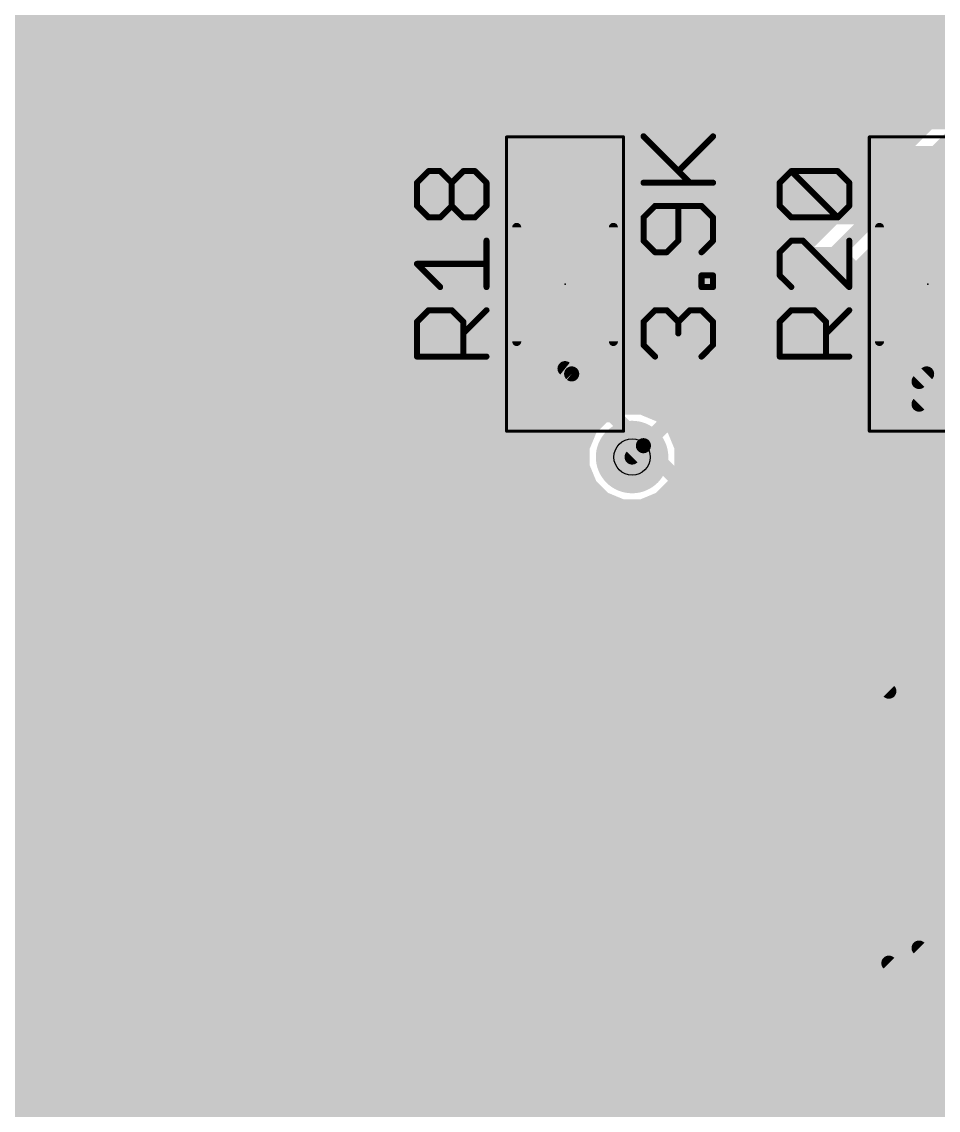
# Model space of a CAD drawing. Extents: x 0 to 10.8, y 0 to 6.1.
# Drawn here: x 0.601 to 1.208, y 0.888 to 1.608 of the extents above; entities that cross this region are included whole.
import ezdxf

# ---------------------------------------------------------------- set-up
doc = ezdxf.new("R2010")
doc.units = 0
for name, color, linetype in [('1', 22, 'CONTINUOUS'), ('116', 253, 'CONTINUOUS'), ('16', 175, 'CONTINUOUS'), ('18', 82, 'CONTINUOUS'), ('23', 7, 'CONTINUOUS'), ('25', 253, 'CONTINUOUS'), ('27', 253, 'CONTINUOUS'), ('29', 253, 'CONTINUOUS'), ('30', 253, 'CONTINUOUS'), ('31', 253, 'CONTINUOUS'), ('35', 253, 'CONTINUOUS'), ('39', 22, 'CONTINUOUS'), ('44', 253, 'CONTINUOUS'), ('51', 253, 'CONTINUOUS')]:
    doc.layers.add(name, color=color, linetype=linetype)

# ---------------------------------------------------------------- blocks, each defined once
blk = doc.blocks.new('RECT')
blk.add_solid([(-0.5, -0.5), (0.5, -0.5), (-0.5, 0.5), (0.5, 0.5)])
blk = doc.blocks.new('ROUNDV')
at = {"const_width": 0.5}
blk.add_lwpolyline([(0, -0.25, 1), (0, 0.25, 1), (0, -0.25)], format="xyb", dxfattribs=at)

msp = doc.modelspace()

# ---------------------------------------------------------------- linework, layer by layer
at = {"layer": '1'}
for points, const_width in [([(0.052488, 1.616), (1.375846, 1.616)], 0.016), ([(0.052484, 1.6), (1.359846, 1.6)], 0.016), ([(0.05248, 1.584), (1.343846, 1.584)], 0.016), ([(0.05248, 1.568), (1.327846, 1.568)], 0.016), ([(0.052476, 1.552), (1.311846, 1.552)], 0.016), ([(0.915598, 1.544961), (0.902126, 1.531488)], 0.016), ([(1.005634, 1.544961), (0.915598, 1.544961)], 0.016), ([(1.019106, 1.531488), (1.005634, 1.544961)], 0.016), ([(1.155752, 1.544961), (1.14228, 1.531488)], 0.016), ([(1.245787, 1.544961), (1.155752, 1.544961)], 0.016), ([(0.052472, 1.536), (0.906638, 1.536)], 0.016), ([(1.014594, 1.536), (1.146791, 1.536)], 0.016), ([(0.902126, 1.531488), (0.902126, 1.449445)], 0.016), ([(1.019106, 1.528996), (1.019106, 1.531488)], 0.016), ([(1.14228, 1.528996), (1.019106, 1.528996)], 0.016), ([(1.14228, 1.531488), (1.14228, 1.528996)], 0.016), ([(0.052472, 1.52), (0.902126, 1.52)], 0.016), ([(0.052469, 1.504), (0.902126, 1.504)], 0.016), ([(0.965, 1.49), (0.960618, 1.490469)], 0.032), ([(1.2, 1.49), (0.965, 1.49)], 0.032), ([(1.200772, 1.490469), (1.2, 1.49)], 0.032), ([(1.215, 1.49), (1.200772, 1.490469)], 0.032), ([(1.305, 1.49), (1.215, 1.49)], 0.032), ([(0.052465, 1.488), (0.902126, 1.488)], 0.016), ([(0.052465, 1.472), (0.902126, 1.472)], 0.016), ([(0.052461, 1.456), (0.902126, 1.456)], 0.016), ([(0.902126, 1.449445), (0.915598, 1.435972)], 0.016), ([(1.005634, 1.435972), (1.019106, 1.449445)], 0.016), ([(1.019106, 1.449445), (1.019106, 1.451)], 0.016), ([(1.019106, 1.451), (1.14228, 1.451)], 0.016), ([(1.14228, 1.451), (1.14228, 1.449445)], 0.016), ([(1.14228, 1.449445), (1.155752, 1.435972)], 0.016), ([(0.052457, 1.44), (0.911571, 1.44)], 0.016), ([(0.915598, 1.435972), (1.005634, 1.435972)], 0.016), ([(1.009661, 1.44), (1.151724, 1.44)], 0.016), ([(1.155752, 1.435972), (1.230583, 1.435972)], 0.016), ([(0.918496, 1.425992), (0.909126, 1.416622)], 0.016), ([(1.002736, 1.425992), (0.918496, 1.425992)], 0.016), ([(1.012106, 1.416622), (1.002736, 1.425992)], 0.016), ([(1.15865, 1.425992), (1.14928, 1.416622)], 0.016), ([(1.229, 1.425992), (1.15865, 1.425992)], 0.016), ([(0.052453, 1.424), (0.916504, 1.424)], 0.016), ([(1.004728, 1.424), (1.156657, 1.424)], 0.016), ([(1.195, 1.355), (1.265, 1.425)], 0.01), ([(0.909126, 1.416622), (0.909126, 1.340374)], 0.016), ([(1.012106, 1.357587), (1.012106, 1.416622)], 0.016), ([(1.14928, 1.416622), (1.14928, 1.340374)], 0.016), ([(0.052453, 1.408), (0.909126, 1.408)], 0.016), ([(1.012106, 1.408), (1.14928, 1.408)], 0.016), ([(0.052449, 1.392), (0.909126, 1.392)], 0.016), ([(1.012106, 1.392), (1.14928, 1.392)], 0.016), ([(0.052445, 1.376), (0.909126, 1.376)], 0.016), ([(0.965, 1.375), (0.960618, 1.3785)], 0.01), ([(1.012106, 1.376), (1.14928, 1.376)], 0.016), ([(1.195, 1.355), (1.200772, 1.3785)], 0.01), ([(1.200772, 1.3785), (1.2, 1.375)], 0.01), ([(1.0125, 1.3275), (0.965, 1.375)], 0.01), ([(1.195, 1.37), (1.2, 1.375)], 0.01), ([(1.195, 1.355), (1.195, 1.37)], 0.01), ([(0.052445, 1.36), (0.909126, 1.36)], 0.016), ([(1.012106, 1.36), (1.14928, 1.36)], 0.016), ([(1.014783, 1.354906), (1.012106, 1.357587)], 0.016), ([(1.02539, 1.350516), (1.014783, 1.354906)], 0.016), ([(1.035516, 1.34039), (1.02539, 1.350516)], 0.016), ([(1.195, 0.995), (1.195, 1.355)], 0.01), ([(0.052441, 1.344), (0.909126, 1.344)], 0.016), ([(0.909126, 1.340374), (0.918496, 1.331004)], 0.016), ([(1.031906, 1.344), (1.14928, 1.344)], 0.016), ([(1.039906, 1.329783), (1.035516, 1.34039)], 0.016), ([(1.14928, 1.340374), (1.15865, 1.331004)], 0.016), ([(0.052437, 1.328), (0.96935, 1.328)], 0.016), ([(0.918496, 1.331004), (0.970594, 1.331004)], 0.016), ([(0.970594, 1.331004), (0.969, 1.327161)], 0.016), ([(0.969, 1.327161), (0.969, 1.312835)], 0.016), ([(1.174, 1.195689), (1.039906, 1.329783)], 0.016), ([(1.041689, 1.328), (1.174, 1.328)], 0.016), ([(1.15865, 1.331004), (1.174, 1.331004)], 0.016), ([(1.174, 1.331004), (1.174, 1.195689)], 0.016), ([(1.0125, 1.3275), (1.005, 1.32)], 0.01), ([(1.175, 1.165), (1.0125, 1.3275)], 0.01), ([(0.052433, 1.312), (0.969343, 1.312)], 0.016), ([(0.969, 1.312835), (0.97448, 1.299606)], 0.016), ([(1.057689, 1.312), (1.174, 1.312)], 0.016), ([(0.052433, 1.296), (0.978087, 1.296)], 0.016), ([(0.97448, 1.299606), (0.984606, 1.28948)], 0.016), ([(1.073689, 1.296), (1.174, 1.296)], 0.016), ([(0.984606, 1.28948), (0.997835, 1.284)], 0.016), ([(0.997835, 1.284), (1.012161, 1.284)], 0.016), ([(1.012161, 1.284), (1.022157, 1.288146)], 0.016), ([(1.022157, 1.288146), (1.154, 1.156299)], 0.016), ([(0.052429, 1.28), (1.030299, 1.28)], 0.016), ([(1.089689, 1.28), (1.174, 1.28)], 0.016), ([(0.052425, 1.264), (1.046299, 1.264)], 0.016), ([(1.105689, 1.264), (1.174, 1.264)], 0.016), ([(0.052425, 1.248), (1.062299, 1.248)], 0.016), ([(1.121689, 1.248), (1.174, 1.248)], 0.016), ([(0.052421, 1.232), (1.078299, 1.232)], 0.016), ([(1.137689, 1.232), (1.174, 1.232)], 0.016), ([(0.052417, 1.216), (1.094299, 1.216)], 0.016), ([(1.153689, 1.216), (1.174, 1.216)], 0.016), ([(0.052417, 1.2), (1.110299, 1.2)], 0.016), ([(1.169689, 1.2), (1.174, 1.2)], 0.016), ([(0.052413, 1.184), (1.126299, 1.184)], 0.016), ([(0.052409, 1.168), (1.142299, 1.168)], 0.016), ([(1.175, 0.985), (1.175, 1.165)], 0.01), ([(0.052406, 1.152), (1.154, 1.152)], 0.016), ([(1.154, 1.156299), (1.154, 0.993697)], 0.016), ([(0.052406, 1.136), (1.154, 1.136)], 0.016), ([(0.052402, 1.12), (1.154, 1.12)], 0.016), ([(0.052398, 1.104), (1.154, 1.104)], 0.016), ([(0.052398, 1.088), (1.154, 1.088)], 0.016), ([(0.052394, 1.072), (1.154, 1.072)], 0.016), ([(0.05239, 1.056), (1.154, 1.056)], 0.016), ([(0.05239, 1.04), (1.154, 1.04)], 0.016), ([(0.052386, 1.024), (1.154, 1.024)], 0.016), ([(0.052382, 1.008), (1.154, 1.008)], 0.016), ([(1.154, 0.993697), (1.154, 0.976299)], 0.016), ([(0.052378, 0.992), (1.154, 0.992)], 0.016), ([(1.33, 0.86), (1.195, 0.995)], 0.01), ([(1.235, 0.925), (1.175, 0.985)], 0.01), ([(0.052378, 0.976), (1.154299, 0.976)], 0.016), ([(1.154, 0.976299), (1.214, 0.916299)], 0.016), ([(0.052374, 0.96), (1.170299, 0.96)], 0.016), ([(0.05237, 0.944), (1.186299, 0.944)], 0.016), ([(0.05237, 0.928), (1.202299, 0.928)], 0.016), ([(1.214, 0.916299), (1.214, 0.866043)], 0.016), ([(0.052366, 0.912), (1.214, 0.912)], 0.016), ([(0.052362, 0.896), (1.214, 0.896)], 0.016), ([(0.052358, 0.88), (1.214, 0.88)], 0.016)]:
    msp.add_lwpolyline(points, dxfattribs=dict(at, const_width=const_width))
for points, const_width in [([(0.915598, 1.548961, 1), (0.915598, 1.540961)], 0.008), ([(0.918427, 1.542132, 1), (0.91277, 1.547789)], 0.008), ([(1.008462, 1.547789, 1), (1.002805, 1.542132)], 0.008), ([(1.005634, 1.540961, 1), (1.005634, 1.548961)], 0.008), ([(1.155752, 1.548961, 1), (1.155752, 1.540961)], 0.008), ([(1.15858, 1.542132, 1), (1.152924, 1.547789)], 0.008), ([(0.906638, 1.532, 1), (0.906638, 1.54)], 0.008), ([(1.014594, 1.54, 1), (1.014594, 1.532)], 0.008), ([(1.146791, 1.532, 1), (1.146791, 1.54)], 0.008), ([(0.906126, 1.531488, 1), (0.898126, 1.531488)], 0.008), ([(0.899298, 1.534317, 1), (0.904954, 1.52866)], 0.008), ([(1.023106, 1.531488, 1), (1.015106, 1.531488)], 0.008), ([(1.019106, 1.532996, 1), (1.019106, 1.524996)], 0.008), ([(1.016278, 1.52866, 1), (1.021935, 1.534317)], 0.008), ([(1.139451, 1.534317, 1), (1.145108, 1.52866)], 0.008), ([(1.14628, 1.531488, 1), (1.13828, 1.531488)], 0.008), ([(1.14228, 1.524996, 1), (1.14228, 1.532996)], 0.008), ([(0.902126, 1.516, 1), (0.902126, 1.524)], 0.008), ([(1.015106, 1.528996, 1), (1.023106, 1.528996)], 0.008), ([(1.13828, 1.528996, 1), (1.14628, 1.528996)], 0.008), ([(0.902126, 1.5, 1), (0.902126, 1.508)], 0.008), ([(0.961469, 1.498423, 1), (0.959768, 1.482514)], 0.016), ([(0.965, 1.498, 1), (0.965, 1.482)], 0.016), ([(0.96415, 1.482045, 1), (0.96585, 1.497955)], 0.016), ([(1.201035, 1.498464, 1), (1.200508, 1.482473)], 0.016), ([(1.204923, 1.48363, 1), (1.19662, 1.497307)], 0.016), ([(1.2, 1.482, 1), (1.2, 1.498)], 0.016), ([(1.215, 1.498, 1), (1.215, 1.482)], 0.016), ([(1.214737, 1.482004, 1), (1.215263, 1.497996)], 0.016), ([(1.195848, 1.496838, 1), (1.204152, 1.483162)], 0.016), ([(0.902126, 1.484, 1), (0.902126, 1.492)], 0.008), ([(0.902126, 1.468, 1), (0.902126, 1.476)], 0.008), ([(0.902126, 1.452, 1), (0.902126, 1.46)], 0.008), ([(0.904954, 1.452273, 1), (0.899298, 1.446616)], 0.008), ([(1.023106, 1.451, 1), (1.015106, 1.451)], 0.008), ([(1.019106, 1.455, 1), (1.019106, 1.447)], 0.008), ([(1.021935, 1.446616, 1), (1.016278, 1.452273)], 0.008), ([(1.145108, 1.452273, 1), (1.139451, 1.446616)], 0.008), ([(1.14628, 1.451, 1), (1.13828, 1.451)], 0.008), ([(1.14228, 1.447, 1), (1.14228, 1.455)], 0.008), ([(0.898126, 1.449445, 1), (0.906126, 1.449445)], 0.008), ([(1.015106, 1.449445, 1), (1.023106, 1.449445)], 0.008), ([(1.13828, 1.449445, 1), (1.14628, 1.449445)], 0.008), ([(0.911571, 1.436, 1), (0.911571, 1.444)], 0.008), ([(0.915598, 1.439972, 1), (0.915598, 1.431972)], 0.008), ([(0.91277, 1.433144, 1), (0.918427, 1.438801)], 0.008), ([(1.002805, 1.438801, 1), (1.008462, 1.433144)], 0.008), ([(1.005634, 1.431972, 1), (1.005634, 1.439972)], 0.008), ([(1.009661, 1.444, 1), (1.009661, 1.436)], 0.008), ([(1.151724, 1.436, 1), (1.151724, 1.444)], 0.008), ([(1.155752, 1.439972, 1), (1.155752, 1.431972)], 0.008), ([(1.152924, 1.433144, 1), (1.15858, 1.438801)], 0.008), ([(0.918496, 1.429992, 1), (0.918496, 1.421992)], 0.008), ([(0.921324, 1.423164, 1), (0.915668, 1.428821)], 0.008), ([(1.005565, 1.428821, 1), (0.999908, 1.423164)], 0.008), ([(1.002736, 1.421992, 1), (1.002736, 1.429992)], 0.008), ([(1.15865, 1.429992, 1), (1.15865, 1.421992)], 0.008), ([(1.161478, 1.423164, 1), (1.155821, 1.428821)], 0.008), ([(0.916504, 1.42, 1), (0.916504, 1.428)], 0.008), ([(1.004728, 1.428, 1), (1.004728, 1.42)], 0.008), ([(1.156657, 1.42, 1), (1.156657, 1.428)], 0.008), ([(0.913126, 1.416622, 1), (0.905126, 1.416622)], 0.008), ([(0.906298, 1.41945, 1), (0.911954, 1.413794)], 0.008), ([(1.016106, 1.416622, 1), (1.008106, 1.416622)], 0.008), ([(1.009278, 1.413794, 1), (1.014935, 1.41945)], 0.008), ([(1.15328, 1.416622, 1), (1.14528, 1.416622)], 0.008), ([(1.146451, 1.41945, 1), (1.152108, 1.413794)], 0.008), ([(0.909126, 1.404, 1), (0.909126, 1.412)], 0.008), ([(1.012106, 1.412, 1), (1.012106, 1.404)], 0.008), ([(1.14928, 1.404, 1), (1.14928, 1.412)], 0.008), ([(0.909126, 1.388, 1), (0.909126, 1.396)], 0.008), ([(1.012106, 1.396, 1), (1.012106, 1.388)], 0.008), ([(1.14928, 1.388, 1), (1.14928, 1.396)], 0.008), ([(0.909126, 1.372, 1), (0.909126, 1.38)], 0.008), ([(0.962178, 1.380453, 1), (0.959058, 1.376547)], 0.005), ([(1.012106, 1.38, 1), (1.012106, 1.372)], 0.008), ([(1.14928, 1.372, 1), (1.14928, 1.38)], 0.008), ([(1.203213, 1.377962, 1), (1.19833, 1.379038)], 0.005), ([(1.2032, 1.377904, 1), (1.198344, 1.379096)], 0.005), ([(0.966768, 1.376768, 1), (0.963232, 1.373232)], 0.005), ([(0.96344, 1.373047, 1), (0.96656, 1.376953)], 0.005), ([(1.197559, 1.375538, 1), (1.202441, 1.374462)], 0.005), ([(1.201768, 1.373232, 1), (1.198232, 1.376768)], 0.005), ([(1.1975, 1.37, 1), (1.1925, 1.37)], 0.005), ([(1.193232, 1.371768, 1), (1.196768, 1.368232)], 0.005), ([(0.909126, 1.356, 1), (0.909126, 1.364)], 0.008), ([(1.012106, 1.364, 1), (1.012106, 1.356)], 0.008), ([(1.014937, 1.360413, 1), (1.009276, 1.35476)], 0.008), ([(1.008106, 1.357587, 1), (1.016106, 1.357587)], 0.008), ([(1.016313, 1.358601, 1), (1.013254, 1.35121)], 0.008), ([(1.011953, 1.352079, 1), (1.017614, 1.357732)], 0.008), ([(1.14928, 1.356, 1), (1.14928, 1.364)], 0.008), ([(1.028218, 1.353344, 1), (1.022561, 1.347687)], 0.008), ([(1.02386, 1.34682, 1), (1.026919, 1.354212)], 0.008), ([(1.1975, 1.355, 1), (1.1925, 1.355)], 0.005), ([(1.193232, 1.356768, 1), (1.196768, 1.353232)], 0.005), ([(1.192572, 1.355596, 1), (1.197428, 1.354404)], 0.005), ([(1.1925, 1.355, 1), (1.1975, 1.355)], 0.005), ([(0.911954, 1.343202, 1), (0.906298, 1.337546)], 0.008), ([(0.909126, 1.34, 1), (0.909126, 1.348)], 0.008), ([(1.031906, 1.348, 1), (1.031906, 1.34)], 0.008), ([(1.039212, 1.341919, 1), (1.03182, 1.33886)], 0.008), ([(1.032687, 1.337561, 1), (1.038344, 1.343218)], 0.008), ([(1.152108, 1.343202, 1), (1.146451, 1.337546)], 0.008), ([(1.14928, 1.34, 1), (1.14928, 1.348)], 0.008), ([(0.905126, 1.340374, 1), (0.913126, 1.340374)], 0.008), ([(1.14528, 1.340374, 1), (1.15328, 1.340374)], 0.008), ([(0.918496, 1.335004, 1), (0.918496, 1.327004)], 0.008), ([(0.915668, 1.328176, 1), (0.921324, 1.333832)], 0.008), ([(0.973, 1.327161, 1), (0.965, 1.327161)], 0.008), ([(0.974289, 1.329471, 1), (0.9669, 1.332537)], 0.008), ([(0.96935, 1.324, 1), (0.96935, 1.332)], 0.008), ([(0.970594, 1.327004, 1), (0.970594, 1.335004)], 0.008), ([(1.042734, 1.332612, 1), (1.037077, 1.326955)], 0.008), ([(1.03621, 1.328254, 1), (1.043601, 1.331313)], 0.008), ([(1.041689, 1.332, 1), (1.041689, 1.324)], 0.008), ([(1.15865, 1.335004, 1), (1.15865, 1.327004)], 0.008), ([(1.155821, 1.328176, 1), (1.161478, 1.333832)], 0.008), ([(1.178, 1.331004, 1), (1.17, 1.331004)], 0.008), ([(1.174, 1.327004, 1), (1.174, 1.335004)], 0.008), ([(1.174, 1.324, 1), (1.174, 1.332)], 0.008), ([(0.965305, 1.328695, 1), (0.972695, 1.325628)], 0.008), ([(1.014268, 1.329268, 1), (1.010732, 1.325732)], 0.005), ([(1.014268, 1.325732, 1), (1.010732, 1.329268)], 0.005), ([(1.010732, 1.325732, 1), (1.014268, 1.329268)], 0.005), ([(0.972695, 1.314366, 1), (0.965305, 1.311304)], 0.008), ([(0.969343, 1.308, 1), (0.969343, 1.316)], 0.008), ([(1.003232, 1.321768, 1), (1.006768, 1.318232)], 0.005), ([(1.057689, 1.316, 1), (1.057689, 1.308)], 0.008), ([(1.174, 1.308, 1), (1.174, 1.316)], 0.008), ([(0.965, 1.312835, 1), (0.973, 1.312835)], 0.008), ([(0.977309, 1.302435, 1), (0.971652, 1.296778)], 0.008), ([(0.970785, 1.298075, 1), (0.978176, 1.301137)], 0.008), ([(0.978087, 1.292, 1), (0.978087, 1.3)], 0.008), ([(1.073689, 1.3, 1), (1.073689, 1.292)], 0.008), ([(1.174, 1.292, 1), (1.174, 1.3)], 0.008), ([(0.986137, 1.293176, 1), (0.983075, 1.285785)], 0.008), ([(0.981778, 1.286652, 1), (0.987435, 1.292309)], 0.008), ([(0.997835, 1.288, 1), (0.997835, 1.28)], 0.008), ([(0.996304, 1.280305, 1), (0.999366, 1.287695)], 0.008), ([(1.010629, 1.287695, 1), (1.013694, 1.280305)], 0.008), ([(1.012161, 1.28, 1), (1.012161, 1.288)], 0.008), ([(1.024986, 1.290974, 1), (1.019329, 1.285317)], 0.008), ([(1.02369, 1.284451, 1), (1.020625, 1.291841)], 0.008), ([(1.030299, 1.276, 1), (1.030299, 1.284)], 0.008), ([(1.089689, 1.284, 1), (1.089689, 1.276)], 0.008), ([(1.174, 1.276, 1), (1.174, 1.284)], 0.008), ([(1.046299, 1.26, 1), (1.046299, 1.268)], 0.008), ([(1.105689, 1.268, 1), (1.105689, 1.26)], 0.008), ([(1.174, 1.26, 1), (1.174, 1.268)], 0.008), ([(1.062299, 1.244, 1), (1.062299, 1.252)], 0.008), ([(1.121689, 1.252, 1), (1.121689, 1.244)], 0.008), ([(1.174, 1.244, 1), (1.174, 1.252)], 0.008), ([(1.078299, 1.228, 1), (1.078299, 1.236)], 0.008), ([(1.137689, 1.236, 1), (1.137689, 1.228)], 0.008), ([(1.174, 1.228, 1), (1.174, 1.236)], 0.008), ([(1.094299, 1.212, 1), (1.094299, 1.22)], 0.008), ([(1.153689, 1.22, 1), (1.153689, 1.212)], 0.008), ([(1.174, 1.212, 1), (1.174, 1.22)], 0.008), ([(1.110299, 1.196, 1), (1.110299, 1.204)], 0.008), ([(1.169689, 1.204, 1), (1.169689, 1.196)], 0.008), ([(1.174, 1.196, 1), (1.174, 1.204)], 0.008), ([(1.17, 1.195689, 1), (1.178, 1.195689)], 0.008), ([(1.171172, 1.192861, 1), (1.176828, 1.198517)], 0.008), ([(1.126299, 1.18, 1), (1.126299, 1.188)], 0.008), ([(1.142299, 1.164, 1), (1.142299, 1.172)], 0.008), ([(1.1775, 1.165, 1), (1.1725, 1.165)], 0.005), ([(1.173232, 1.163232, 1), (1.176768, 1.166768)], 0.005), ([(1.158, 1.156299, 1), (1.15, 1.156299)], 0.008), ([(1.151172, 1.153471, 1), (1.156828, 1.159128)], 0.008), ([(1.154, 1.148, 1), (1.154, 1.156)], 0.008), ([(1.154, 1.132, 1), (1.154, 1.14)], 0.008), ([(1.154, 1.116, 1), (1.154, 1.124)], 0.008), ([(1.154, 1.1, 1), (1.154, 1.108)], 0.008), ([(1.154, 1.084, 1), (1.154, 1.092)], 0.008), ([(1.154, 1.068, 1), (1.154, 1.076)], 0.008), ([(1.154, 1.052, 1), (1.154, 1.06)], 0.008), ([(1.154, 1.036, 1), (1.154, 1.044)], 0.008), ([(1.154, 1.02, 1), (1.154, 1.028)], 0.008), ([(1.154, 1.004, 1), (1.154, 1.012)], 0.008), ([(1.158, 0.993697, 1), (1.15, 0.993697)], 0.008), ([(1.15, 0.993697, 1), (1.158, 0.993697)], 0.008), ([(1.154, 0.988, 1), (1.154, 0.996)], 0.008), ([(1.196768, 0.996768, 1), (1.193232, 0.993232)], 0.005), ([(1.1925, 0.995, 1), (1.1975, 0.995)], 0.005), ([(1.176768, 0.986768, 1), (1.173232, 0.983232)], 0.005), ([(1.1725, 0.985, 1), (1.1775, 0.985)], 0.005), ([(1.156828, 0.979128, 1), (1.151172, 0.973471)], 0.008), ([(1.15, 0.976299, 1), (1.158, 0.976299)], 0.008), ([(1.154299, 0.972, 1), (1.154299, 0.98)], 0.008), ([(1.170299, 0.956, 1), (1.170299, 0.964)], 0.008), ([(1.186299, 0.94, 1), (1.186299, 0.948)], 0.008), ([(1.202299, 0.924, 1), (1.202299, 0.932)], 0.008), ([(1.218, 0.916299, 1), (1.21, 0.916299)], 0.008), ([(1.211172, 0.913471, 1), (1.216828, 0.919128)], 0.008)]:
    msp.add_lwpolyline(points, format="xyb", dxfattribs=dict(at, const_width=const_width))
at = {"layer": '116', "const_width": 0.008071}
msp.add_lwpolyline([(1.005, 1.310079, 1), (1.005, 1.329921, 1), (1.005, 1.310079)], format="xyb", dxfattribs=at)
at = {"layer": '16'}
for points, const_width in [([(1.771299, 2.115996), (1.011299, 1.355996)], 0.016), ([(1.005, 1.32), (1.78, 2.095)], 0.01), ([(0.052488, 1.616), (1.271303, 1.616)], 0.016), ([(0.052484, 1.6), (1.255303, 1.6)], 0.016), ([(0.05248, 1.584), (1.239303, 1.584)], 0.016), ([(0.05248, 1.568), (1.223303, 1.568)], 0.016), ([(0.052476, 1.552), (1.207303, 1.552)], 0.016), ([(0.052472, 1.536), (1.191303, 1.536)], 0.016), ([(1.040996, 1.326299), (1.244, 1.529307)], 0.016), ([(0.052472, 1.52), (1.175303, 1.52)], 0.016), ([(0.052469, 1.504), (1.159303, 1.504)], 0.016), ([(0.052465, 1.488), (1.143303, 1.488)], 0.016), ([(1.202693, 1.488), (1.244, 1.488)], 0.016), ([(0.052465, 1.472), (1.127303, 1.472)], 0.016), ([(1.186693, 1.472), (1.244, 1.472)], 0.016), ([(0.052461, 1.456), (1.111303, 1.456)], 0.016), ([(1.170693, 1.456), (1.244, 1.456)], 0.016), ([(0.052457, 1.44), (1.095303, 1.44)], 0.016), ([(1.154693, 1.44), (1.232248, 1.44)], 0.016), ([(0.052453, 1.424), (1.079303, 1.424)], 0.016), ([(1.138693, 1.424), (1.229, 1.424)], 0.016), ([(0.052453, 1.408), (1.063303, 1.408)], 0.016), ([(1.122693, 1.408), (1.233071, 1.408)], 0.016), ([(0.052449, 1.392), (1.047303, 1.392)], 0.016), ([(1.106693, 1.392), (1.250591, 1.392)], 0.016), ([(0.052445, 1.376), (1.031303, 1.376)], 0.016), ([(1.090693, 1.376), (1.742343, 1.376)], 0.016), ([(0.052445, 1.36), (1.015303, 1.36)], 0.016), ([(0.997835, 1.355996), (0.984606, 1.350516)], 0.016), ([(1.011299, 1.355996), (0.997835, 1.355996)], 0.016), ([(1.074693, 1.36), (1.857858, 1.36)], 0.016), ([(0.984606, 1.350516), (0.97448, 1.34039)], 0.016), ([(0.052441, 1.344), (0.978091, 1.344)], 0.016), ([(0.97448, 1.34039), (0.969, 1.327161)], 0.016), ([(1.058693, 1.344), (1.864693, 1.344)], 0.016), ([(0.052437, 1.328), (0.96935, 1.328)], 0.016), ([(0.969, 1.327161), (0.969, 1.312835)], 0.016), ([(1.040996, 1.312835), (1.040996, 1.326299)], 0.016), ([(1.042693, 1.328), (1.88565, 1.328)], 0.016), ([(0.052433, 1.312), (0.969343, 1.312)], 0.016), ([(0.969, 1.312835), (0.97448, 1.299606)], 0.016), ([(1.035516, 1.299606), (1.040996, 1.312835)], 0.016), ([(1.04065, 1.312), (2.061846, 1.312)], 0.016), ([(0.052433, 1.296), (0.978087, 1.296)], 0.016), ([(0.97448, 1.299606), (0.984606, 1.28948)], 0.016), ([(1.02539, 1.28948), (1.035516, 1.299606)], 0.016), ([(1.031909, 1.296), (2.045846, 1.296)], 0.016), ([(0.984606, 1.28948), (0.997835, 1.284)], 0.016), ([(1.012161, 1.284), (1.02539, 1.28948)], 0.016), ([(0.997835, 1.284), (1.012161, 1.284)], 0.016), ([(0.052429, 1.28), (2.029846, 1.28)], 0.016), ([(0.052425, 1.264), (2.013846, 1.264)], 0.016), ([(0.052425, 1.248), (1.997846, 1.248)], 0.016), ([(0.052421, 1.232), (1.981846, 1.232)], 0.016), ([(0.052417, 1.216), (1.965846, 1.216)], 0.016), ([(0.052417, 1.2), (1.949846, 1.2)], 0.016), ([(0.052413, 1.184), (1.933846, 1.184)], 0.016), ([(0.052409, 1.168), (1.917846, 1.168)], 0.016), ([(0.052406, 1.152), (1.901846, 1.152)], 0.016), ([(0.052406, 1.136), (1.885846, 1.136)], 0.016), ([(0.052402, 1.12), (1.869846, 1.12)], 0.016), ([(0.052398, 1.104), (1.853846, 1.104)], 0.016), ([(0.052398, 1.088), (1.837846, 1.088)], 0.016), ([(0.052394, 1.072), (1.821846, 1.072)], 0.016), ([(0.05239, 1.056), (1.805846, 1.056)], 0.016), ([(0.05239, 1.04), (1.789846, 1.04)], 0.016), ([(0.052386, 1.024), (1.773846, 1.024)], 0.016), ([(0.052382, 1.008), (1.757846, 1.008)], 0.016), ([(0.052378, 0.992), (1.741846, 0.992)], 0.016), ([(0.052378, 0.976), (1.725846, 0.976)], 0.016), ([(0.052374, 0.96), (1.709846, 0.96)], 0.016), ([(0.05237, 0.944), (1.693846, 0.944)], 0.016), ([(0.05237, 0.928), (1.677846, 0.928)], 0.016), ([(0.052366, 0.912), (1.661846, 0.912)], 0.016), ([(0.052362, 0.896), (1.645846, 0.896)], 0.016), ([(0.052358, 0.88), (1.629846, 0.88)], 0.016)]:
    msp.add_lwpolyline(points, dxfattribs=dict(at, const_width=const_width))
for points, const_width in [([(1.207303, 1.548, 1), (1.207303, 1.556)], 0.008), ([(1.191303, 1.532, 1), (1.191303, 1.54)], 0.008), ([(1.175303, 1.516, 1), (1.175303, 1.524)], 0.008), ([(1.159303, 1.5, 1), (1.159303, 1.508)], 0.008), ([(1.143303, 1.484, 1), (1.143303, 1.492)], 0.008), ([(1.202693, 1.492, 1), (1.202693, 1.484)], 0.008), ([(1.127303, 1.468, 1), (1.127303, 1.476)], 0.008), ([(1.186693, 1.476, 1), (1.186693, 1.468)], 0.008), ([(1.111303, 1.452, 1), (1.111303, 1.46)], 0.008), ([(1.170693, 1.46, 1), (1.170693, 1.452)], 0.008), ([(1.095303, 1.436, 1), (1.095303, 1.444)], 0.008), ([(1.154693, 1.444, 1), (1.154693, 1.436)], 0.008), ([(1.079303, 1.42, 1), (1.079303, 1.428)], 0.008), ([(1.138693, 1.428, 1), (1.138693, 1.42)], 0.008), ([(1.063303, 1.404, 1), (1.063303, 1.412)], 0.008), ([(1.122693, 1.412, 1), (1.122693, 1.404)], 0.008), ([(1.047303, 1.388, 1), (1.047303, 1.396)], 0.008), ([(1.106693, 1.396, 1), (1.106693, 1.388)], 0.008), ([(1.031303, 1.372, 1), (1.031303, 1.38)], 0.008), ([(1.090693, 1.38, 1), (1.090693, 1.372)], 0.008), ([(0.997835, 1.359996, 1), (0.997835, 1.351996)], 0.008), ([(0.999366, 1.352301, 1), (0.996304, 1.359691)], 0.008), ([(1.008471, 1.358824, 1), (1.014128, 1.353168)], 0.008), ([(1.011299, 1.351996, 1), (1.011299, 1.359996)], 0.008), ([(1.015303, 1.356, 1), (1.015303, 1.364)], 0.008), ([(1.074693, 1.364, 1), (1.074693, 1.356)], 0.008), ([(0.983075, 1.354211, 1), (0.986137, 1.34682)], 0.008), ([(0.987435, 1.347687, 1), (0.981778, 1.353344)], 0.008), ([(0.971652, 1.343218, 1), (0.977309, 1.337561)], 0.008), ([(0.978176, 1.338859, 1), (0.970785, 1.341921)], 0.008), ([(0.978091, 1.34, 1), (0.978091, 1.348)], 0.008), ([(1.058693, 1.348, 1), (1.058693, 1.34)], 0.008), ([(0.973, 1.327161, 1), (0.965, 1.327161)], 0.008), ([(0.96935, 1.324, 1), (0.96935, 1.332)], 0.008), ([(1.044996, 1.326299, 1), (1.036996, 1.326299)], 0.008), ([(1.038168, 1.329128, 1), (1.043825, 1.323471)], 0.008), ([(1.042693, 1.332, 1), (1.042693, 1.324)], 0.008), ([(0.965305, 1.328692, 1), (0.972695, 1.32563)], 0.008), ([(0.972695, 1.314366, 1), (0.965305, 1.311304)], 0.008), ([(0.969343, 1.308, 1), (0.969343, 1.316)], 0.008), ([(1.003232, 1.321768, 1), (1.006768, 1.318232)], 0.005), ([(1.04065, 1.316, 1), (1.04065, 1.308)], 0.008), ([(1.044691, 1.311304, 1), (1.037301, 1.314366)], 0.008), ([(0.965, 1.312835, 1), (0.973, 1.312835)], 0.008), ([(1.036996, 1.312835, 1), (1.044996, 1.312835)], 0.008), ([(0.977309, 1.302435, 1), (0.971652, 1.296778)], 0.008), ([(0.970785, 1.298075, 1), (0.978176, 1.301137)], 0.008), ([(0.978087, 1.292, 1), (0.978087, 1.3)], 0.008), ([(1.031909, 1.3, 1), (1.031909, 1.292)], 0.008), ([(1.03182, 1.301137, 1), (1.039211, 1.298075)], 0.008), ([(1.038344, 1.296778, 1), (1.032687, 1.302435)], 0.008), ([(0.986137, 1.293176, 1), (0.983075, 1.285785)], 0.008), ([(1.026921, 1.285785, 1), (1.023859, 1.293176)], 0.008), ([(0.981778, 1.286652, 1), (0.987435, 1.292309)], 0.008), ([(0.997835, 1.288, 1), (0.997835, 1.28)], 0.008), ([(0.996304, 1.280305, 1), (0.999366, 1.287695)], 0.008), ([(1.01063, 1.287695, 1), (1.013692, 1.280305)], 0.008), ([(1.012161, 1.28, 1), (1.012161, 1.288)], 0.008), ([(1.022561, 1.292309, 1), (1.028218, 1.286652)], 0.008)]:
    msp.add_lwpolyline(points, format="xyb", dxfattribs=dict(at, const_width=const_width))
at = {"layer": '23'}
for p in [(0.960618, 1.434484), (1.200772, 1.434484)]:
    msp.add_point(p, dxfattribs=at)
at = {"layer": '25', "const_width": 0.004}
for points in [[(0.862583, 1.501571), (0.870256, 1.509244)], [(0.870256, 1.509244), (0.877929, 1.509244)], [(0.877929, 1.509244), (0.885602, 1.501571)], [(0.885602, 1.501571), (0.893276, 1.509244)], [(0.893276, 1.509244), (0.900949, 1.509244)], [(0.900949, 1.509244), (0.908618, 1.501571)], [(1.102736, 1.501571), (1.110409, 1.509244)], [(1.110409, 1.509244), (1.141102, 1.509244)], [(1.141102, 1.478555), (1.110409, 1.509244)], [(1.141102, 1.509244), (1.148772, 1.501571)], [(0.862583, 1.486224), (0.862583, 1.501571)], [(0.885602, 1.486224), (0.885602, 1.501571)], [(0.908618, 1.501571), (0.908618, 1.486224)], [(1.102736, 1.486224), (1.102736, 1.501571)], [(1.148772, 1.501571), (1.148772, 1.486224)], [(0.870256, 1.478555), (0.862583, 1.486224)], [(0.885602, 1.486224), (0.877929, 1.478555)], [(0.893276, 1.478555), (0.885602, 1.486224)], [(0.908618, 1.486224), (0.900949, 1.478555)], [(1.110409, 1.478555), (1.102736, 1.486224)], [(1.148772, 1.486224), (1.141102, 1.478555)], [(0.877929, 1.478555), (0.870256, 1.478555)], [(0.900949, 1.478555), (0.893276, 1.478555)], [(1.141102, 1.478555), (1.110409, 1.478555)], [(0.908618, 1.43252), (0.908618, 1.463209)], [(1.110409, 1.463209), (1.102736, 1.455535)], [(1.118083, 1.463209), (1.110409, 1.463209)], [(1.148772, 1.43252), (1.118083, 1.463209)], [(1.148772, 1.463209), (1.148772, 1.43252)], [(1.102736, 1.455535), (1.102736, 1.440189)], [(0.877929, 1.43252), (0.862583, 1.447862)], [(0.862583, 1.447862), (0.908618, 1.447862)], [(1.102736, 1.440189), (1.110409, 1.43252)], [(0.862583, 1.4095), (0.870256, 1.417173)], [(0.870256, 1.417173), (0.885602, 1.417173)], [(0.885602, 1.417173), (0.893276, 1.4095)], [(0.893276, 1.401827), (0.908618, 1.417173)], [(1.102736, 1.4095), (1.110409, 1.417173)], [(1.110409, 1.417173), (1.125756, 1.417173)], [(1.125756, 1.417173), (1.133429, 1.4095)], [(1.133429, 1.401827), (1.148772, 1.417173)], [(0.862583, 1.386484), (0.862583, 1.4095)], [(0.893276, 1.4095), (0.893276, 1.386484)], [(1.102736, 1.386484), (1.102736, 1.4095)], [(1.133429, 1.4095), (1.133429, 1.386484)], [(0.908618, 1.386484), (0.862583, 1.386484)], [(1.148772, 1.386484), (1.102736, 1.386484)]]:
    msp.add_lwpolyline(points, dxfattribs=at)
at = {"layer": '25', "const_width": 0.002}
for points in [[(0.870256, 1.510244, 1), (0.870256, 1.508244)], [(0.870963, 1.508537, 1), (0.869549, 1.509951)], [(0.878636, 1.509951, 1), (0.877222, 1.508537)], [(0.877929, 1.508244, 1), (0.877929, 1.510244)], [(0.893276, 1.510244, 1), (0.893276, 1.508244)], [(0.893983, 1.508537, 1), (0.892568, 1.509951)], [(0.901656, 1.509951, 1), (0.900242, 1.508537)], [(0.900949, 1.508244, 1), (0.900949, 1.510244)], [(1.110409, 1.510244, 1), (1.110409, 1.508244)], [(1.111117, 1.509951, 1), (1.109702, 1.508537)], [(1.111117, 1.508537, 1), (1.109702, 1.509951)], [(1.14181, 1.509951, 1), (1.140395, 1.508537)], [(1.141102, 1.508244, 1), (1.141102, 1.510244)], [(0.863583, 1.501571, 1), (0.861583, 1.501571)], [(0.861876, 1.502278, 1), (0.86329, 1.500864)], [(0.886602, 1.501571, 1), (0.884602, 1.501571)], [(0.884895, 1.502278, 1), (0.886309, 1.500864)], [(0.884895, 1.500864, 1), (0.886309, 1.502278)], [(0.909618, 1.501571, 1), (0.907618, 1.501571)], [(0.907911, 1.500864, 1), (0.909325, 1.502278)], [(1.103736, 1.501571, 1), (1.101736, 1.501571)], [(1.102029, 1.502278, 1), (1.103443, 1.500864)], [(1.149772, 1.501571, 1), (1.147772, 1.501571)], [(1.148064, 1.500864, 1), (1.149479, 1.502278)], [(0.86329, 1.486932, 1), (0.861876, 1.485517)], [(0.861583, 1.486224, 1), (0.863583, 1.486224)], [(0.886309, 1.486932, 1), (0.884895, 1.485517)], [(0.884602, 1.486224, 1), (0.886602, 1.486224)], [(0.886309, 1.485517, 1), (0.884895, 1.486932)], [(0.907618, 1.486224, 1), (0.909618, 1.486224)], [(0.909325, 1.485517, 1), (0.907911, 1.486932)], [(1.103443, 1.486932, 1), (1.102029, 1.485517)], [(1.101736, 1.486224, 1), (1.103736, 1.486224)], [(1.147772, 1.486224, 1), (1.149772, 1.486224)], [(1.149479, 1.485517, 1), (1.148065, 1.486932)], [(0.870256, 1.479555, 1), (0.870256, 1.477555)], [(0.869549, 1.477848, 1), (0.870963, 1.479262)], [(0.877222, 1.479262, 1), (0.878636, 1.477848)], [(0.877929, 1.477555, 1), (0.877929, 1.479555)], [(0.893276, 1.479555, 1), (0.893276, 1.477555)], [(0.892569, 1.477848, 1), (0.893983, 1.479262)], [(0.900242, 1.479262, 1), (0.901656, 1.477848)], [(0.900949, 1.477555, 1), (0.900949, 1.479555)], [(1.110409, 1.479555, 1), (1.110409, 1.477555)], [(1.109703, 1.477848, 1), (1.111116, 1.479262)], [(1.140395, 1.479262, 1), (1.141809, 1.477848)], [(1.140395, 1.477848, 1), (1.141809, 1.479262)], [(1.141102, 1.477555, 1), (1.141102, 1.479555)], [(0.909618, 1.463209, 1), (0.907618, 1.463209)], [(1.110409, 1.464209, 1), (1.110409, 1.462209)], [(1.111117, 1.462502, 1), (1.109702, 1.463916)], [(1.11879, 1.463916, 1), (1.117376, 1.462502)], [(1.118083, 1.462209, 1), (1.118083, 1.464209)], [(1.149772, 1.463209, 1), (1.147772, 1.463209)], [(1.103736, 1.455535, 1), (1.101736, 1.455535)], [(1.102029, 1.456243, 1), (1.103443, 1.454828)], [(0.86329, 1.448569, 1), (0.861876, 1.447155)], [(0.862583, 1.448862, 1), (0.862583, 1.446862)], [(0.908618, 1.446862, 1), (0.908618, 1.448862)], [(1.103443, 1.440896, 1), (1.102029, 1.439482)], [(1.101736, 1.440189, 1), (1.103736, 1.440189)], [(0.877222, 1.431812, 1), (0.878636, 1.433227)], [(1.109703, 1.431812, 1), (1.111116, 1.433227)], [(1.148065, 1.431813, 1), (1.149479, 1.433227)], [(0.907618, 1.43252, 1), (0.909618, 1.43252)], [(1.147772, 1.43252, 1), (1.149772, 1.43252)], [(0.870256, 1.418173, 1), (0.870256, 1.416173)], [(0.870963, 1.416466, 1), (0.869549, 1.41788)], [(0.886309, 1.41788, 1), (0.884895, 1.416466)], [(0.885602, 1.416173, 1), (0.885602, 1.418173)], [(0.909325, 1.416466, 1), (0.907911, 1.41788)], [(1.110409, 1.418173, 1), (1.110409, 1.416173)], [(1.111117, 1.416466, 1), (1.109702, 1.41788)], [(1.126463, 1.41788, 1), (1.125049, 1.416466)], [(1.125756, 1.416173, 1), (1.125756, 1.418173)], [(1.149479, 1.416466, 1), (1.148064, 1.41788)], [(0.863583, 1.4095, 1), (0.861583, 1.4095)], [(0.861876, 1.410207, 1), (0.86329, 1.408793)], [(0.894276, 1.4095, 1), (0.892276, 1.4095)], [(0.892568, 1.408793, 1), (0.893983, 1.410207)], [(1.103736, 1.4095, 1), (1.101736, 1.4095)], [(1.102029, 1.410207, 1), (1.103443, 1.408793)], [(1.134429, 1.4095, 1), (1.132429, 1.4095)], [(1.132722, 1.408793, 1), (1.134136, 1.410207)], [(0.892568, 1.402534, 1), (0.893983, 1.40112)], [(1.132722, 1.402534, 1), (1.134136, 1.40112)], [(0.862583, 1.387484, 1), (0.862583, 1.385484)], [(0.861583, 1.386484, 1), (0.863583, 1.386484)], [(0.892276, 1.386484, 1), (0.894276, 1.386484)], [(0.908618, 1.385484, 1), (0.908618, 1.387484)], [(1.102736, 1.387484, 1), (1.102736, 1.385484)], [(1.101736, 1.386484, 1), (1.103736, 1.386484)], [(1.132429, 1.386484, 1), (1.134429, 1.386484)], [(1.148772, 1.385484, 1), (1.148772, 1.387484)]]:
    msp.add_lwpolyline(points, format="xyb", dxfattribs=at)
at = {"layer": '27', "const_width": 0.004}
for points in [[(1.043276, 1.501571), (1.012583, 1.53226)], [(1.035602, 1.50924), (1.058618, 1.53226)], [(1.012583, 1.501571), (1.058618, 1.501571)], [(1.020256, 1.486224), (1.012583, 1.478551)], [(1.050949, 1.486224), (1.020256, 1.486224)], [(1.035602, 1.463205), (1.035602, 1.486224)], [(1.058618, 1.478551), (1.050949, 1.486224)], [(1.012583, 1.478551), (1.012583, 1.463205)], [(1.058618, 1.463205), (1.058618, 1.478551)], [(1.012583, 1.463205), (1.020256, 1.455535)], [(1.027929, 1.455535), (1.035602, 1.463205)], [(1.050949, 1.455535), (1.058618, 1.463205)], [(1.020256, 1.455535), (1.027929, 1.455535)], [(1.050949, 1.43252), (1.050949, 1.440189)], [(1.050949, 1.440189), (1.058618, 1.440189)], [(1.058618, 1.440189), (1.058618, 1.43252)], [(1.058618, 1.43252), (1.050949, 1.43252)], [(1.012583, 1.4095), (1.020256, 1.417173)], [(1.020256, 1.417173), (1.027929, 1.417173)], [(1.027929, 1.417173), (1.035602, 1.4095)], [(1.035602, 1.4095), (1.043276, 1.417173)], [(1.043276, 1.417173), (1.050949, 1.417173)], [(1.050949, 1.417173), (1.058618, 1.4095)], [(1.012583, 1.394154), (1.012583, 1.4095)], [(1.035602, 1.4095), (1.035602, 1.401827)], [(1.058618, 1.4095), (1.058618, 1.394154)], [(1.020256, 1.386484), (1.012583, 1.394154)], [(1.058618, 1.394154), (1.050949, 1.386484)]]:
    msp.add_lwpolyline(points, dxfattribs=at)
at = {"layer": '27', "const_width": 0.002}
for points in [[(1.01329, 1.532967, 1), (1.011876, 1.531553)], [(1.059325, 1.531553, 1), (1.057911, 1.532967)], [(1.034895, 1.509947, 1), (1.03631, 1.508533)], [(1.012583, 1.502571, 1), (1.012583, 1.500571)], [(1.042569, 1.500864, 1), (1.043983, 1.502278)], [(1.058618, 1.500571, 1), (1.058618, 1.502571)], [(1.020256, 1.487224, 1), (1.020256, 1.485224)], [(1.020963, 1.485517, 1), (1.019549, 1.486932)], [(1.036602, 1.486224, 1), (1.034602, 1.486224)], [(1.051656, 1.486931, 1), (1.050242, 1.485517)], [(1.050949, 1.485224, 1), (1.050949, 1.487224)], [(1.013583, 1.478551, 1), (1.011583, 1.478551)], [(1.011876, 1.479258, 1), (1.01329, 1.477844)], [(1.059618, 1.478551, 1), (1.057618, 1.478551)], [(1.057911, 1.477844, 1), (1.059325, 1.479258)], [(1.01329, 1.463912, 1), (1.011876, 1.462497)], [(1.011583, 1.463205, 1), (1.013583, 1.463205)], [(1.034602, 1.463205, 1), (1.036602, 1.463205)], [(1.036309, 1.462497, 1), (1.034895, 1.463912)], [(1.057618, 1.463205, 1), (1.059618, 1.463205)], [(1.059325, 1.462498, 1), (1.057911, 1.463912)], [(1.020256, 1.456535, 1), (1.020256, 1.454535)], [(1.019549, 1.454828, 1), (1.020963, 1.456243)], [(1.027222, 1.456243, 1), (1.028636, 1.454828)], [(1.027929, 1.454535, 1), (1.027929, 1.456535)], [(1.050242, 1.456243, 1), (1.051656, 1.454828)], [(1.051949, 1.440189, 1), (1.049949, 1.440189)], [(1.050949, 1.441189, 1), (1.050949, 1.439189)], [(1.059618, 1.440189, 1), (1.057618, 1.440189)], [(1.058618, 1.439189, 1), (1.058618, 1.441189)], [(1.050949, 1.43352, 1), (1.050949, 1.43152)], [(1.058618, 1.43152, 1), (1.058618, 1.43352)], [(1.049949, 1.43252, 1), (1.051949, 1.43252)], [(1.057618, 1.43252, 1), (1.059618, 1.43252)], [(1.020256, 1.418173, 1), (1.020256, 1.416173)], [(1.020963, 1.416466, 1), (1.019549, 1.41788)], [(1.028636, 1.41788, 1), (1.027222, 1.416466)], [(1.027929, 1.416173, 1), (1.027929, 1.418173)], [(1.043276, 1.418173, 1), (1.043276, 1.416173)], [(1.043983, 1.416466, 1), (1.042568, 1.41788)], [(1.051656, 1.41788, 1), (1.050242, 1.416466)], [(1.050949, 1.416173, 1), (1.050949, 1.418173)], [(1.013583, 1.4095, 1), (1.011583, 1.4095)], [(1.011876, 1.410207, 1), (1.01329, 1.408793)], [(1.036602, 1.4095, 1), (1.034602, 1.4095)], [(1.034895, 1.410207, 1), (1.036309, 1.408793)], [(1.034895, 1.408793, 1), (1.036309, 1.410207)], [(1.059618, 1.4095, 1), (1.057618, 1.4095)], [(1.057911, 1.408793, 1), (1.059325, 1.410207)], [(1.034602, 1.401827, 1), (1.036602, 1.401827)], [(1.01329, 1.394861, 1), (1.011876, 1.393446)], [(1.011583, 1.394154, 1), (1.013583, 1.394154)], [(1.057618, 1.394154, 1), (1.059618, 1.394154)], [(1.059325, 1.393446, 1), (1.057911, 1.394861)], [(1.019549, 1.385777, 1), (1.020963, 1.387192)], [(1.050242, 1.387191, 1), (1.051656, 1.385777)]]:
    msp.add_lwpolyline(points, format="xyb", dxfattribs=at)
at = {"layer": '39', "const_width": 0.002}
for points in [[(0.921917, 1.337122), (0.921917, 1.531846)], [(0.921917, 1.531846), (0.999319, 1.531846)], [(0.999319, 1.531846), (0.999319, 1.337122)], [(1.162071, 1.337122), (1.162071, 1.531846)], [(1.162071, 1.531846), (1.239472, 1.531846)], [(0.999319, 1.337122), (0.921917, 1.337122)], [(1.239472, 1.337122), (1.162071, 1.337122)]]:
    msp.add_lwpolyline(points, dxfattribs=at)
at = {"layer": '39', "const_width": 0.001}
for points in [[(0.922417, 1.531846, 1), (0.921417, 1.531846)], [(0.921917, 1.532346, 1), (0.921917, 1.531346)], [(0.999819, 1.531846, 1), (0.998819, 1.531846)], [(0.999319, 1.531346, 1), (0.999319, 1.532346)], [(1.162571, 1.531846, 1), (1.161571, 1.531846)], [(1.162071, 1.532346, 1), (1.162071, 1.531346)], [(0.921917, 1.337622, 1), (0.921917, 1.336622)], [(0.921417, 1.337122, 1), (0.922417, 1.337122)], [(0.998819, 1.337122, 1), (0.999819, 1.337122)], [(0.999319, 1.336622, 1), (0.999319, 1.337622)], [(1.162071, 1.337622, 1), (1.162071, 1.336622)], [(1.161571, 1.337122, 1), (1.162571, 1.337122)]]:
    msp.add_lwpolyline(points, format="xyb", dxfattribs=at)
at = {"layer": '44'}
msp.add_circle((1.005, 1.32), 0.012, dxfattribs=at)
at = {"layer": '51', "const_width": 0.006}
for points in [[(0.928618, 1.471984), (0.928618, 1.396484)], [(0.992618, 1.471984), (0.992618, 1.396484)], [(1.168772, 1.471984), (1.168772, 1.396484)]]:
    msp.add_lwpolyline(points, dxfattribs=at)
at = {"layer": '51', "const_width": 0.003}
for points in [[(0.930118, 1.471984, 1), (0.927118, 1.471984)], [(0.994118, 1.471984, 1), (0.991118, 1.471984)], [(1.170272, 1.471984, 1), (1.167272, 1.471984)], [(0.927118, 1.396484, 1), (0.930118, 1.396484)], [(0.991118, 1.396484, 1), (0.994118, 1.396484)], [(1.167272, 1.396484, 1), (1.170272, 1.396484)]]:
    msp.add_lwpolyline(points, format="xyb", dxfattribs=at)

# ---------------------------------------------------------------- block references
at = {"layer": '1', "xscale": 0.062992, "yscale": 0.070984, "rotation": 90}
for p in [(0.960618, 1.490469), (1.200772, 1.490469), (0.960618, 1.3785), (1.200772, 1.3785)]:
    msp.add_blockref('RECT', p, dxfattribs=at)
at = {"layer": '18', "xscale": 0.04, "yscale": 0.04}
msp.add_blockref('ROUNDV', (1.005, 1.32), dxfattribs=at)
msp.add_blockref('ROUNDV', (1.005, 1.32), dxfattribs=at)
at = {"layer": '29', "xscale": 0.070992, "yscale": 0.078984, "rotation": 90}
for p in [(0.960618, 1.490469), (1.200772, 1.490469), (0.960618, 1.3785), (1.200772, 1.3785)]:
    msp.add_blockref('RECT', p, dxfattribs=at)
at = {"layer": '29', "xscale": 0.048, "yscale": 0.048}
msp.add_blockref('ROUNDV', (1.005, 1.32), dxfattribs=at)
at = {"layer": '30', "xscale": 0.048, "yscale": 0.048}
msp.add_blockref('ROUNDV', (1.005, 1.32), dxfattribs=at)
at = {"layer": '31', "xscale": 0.062992, "yscale": 0.070984, "rotation": 90}
for p in [(0.960618, 1.490469), (1.200772, 1.490469), (0.960618, 1.3785), (1.200772, 1.3785)]:
    msp.add_blockref('RECT', p, dxfattribs=at)
at = {"layer": '35', "xscale": 0.023622, "yscale": 0.055118, "rotation": 90}
for p in [(0.960618, 1.434484), (1.200772, 1.434484)]:
    msp.add_blockref('RECT', p, dxfattribs=at)
at = {"layer": '51', "xscale": 0.029, "yscale": 0.069, "rotation": 90}
for p in [(0.960618, 1.486484), (1.200772, 1.486484), (0.960618, 1.382484), (1.200772, 1.382484)]:
    msp.add_blockref('RECT', p, dxfattribs=at)

doc.saveas('drawing.dxf')
